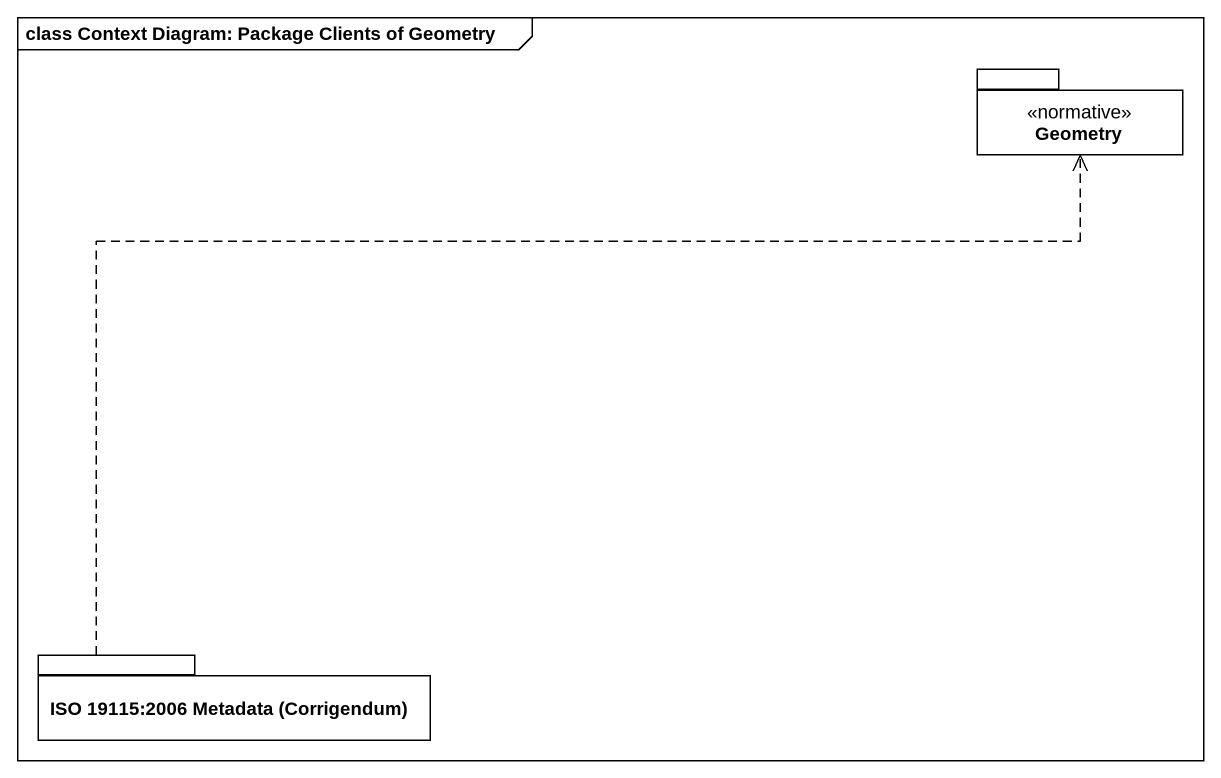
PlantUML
@startuml
mainframe class Context Diagram: Package Clients of Geometry
package Geometry <<normative>> {
}
package "ISO 19115:2006 Metadata (Corrigendum)" as ISO_19115_2006_Metadata {
}
ISO_19115_2006_Metadata .up.> Geometry
@enduml
